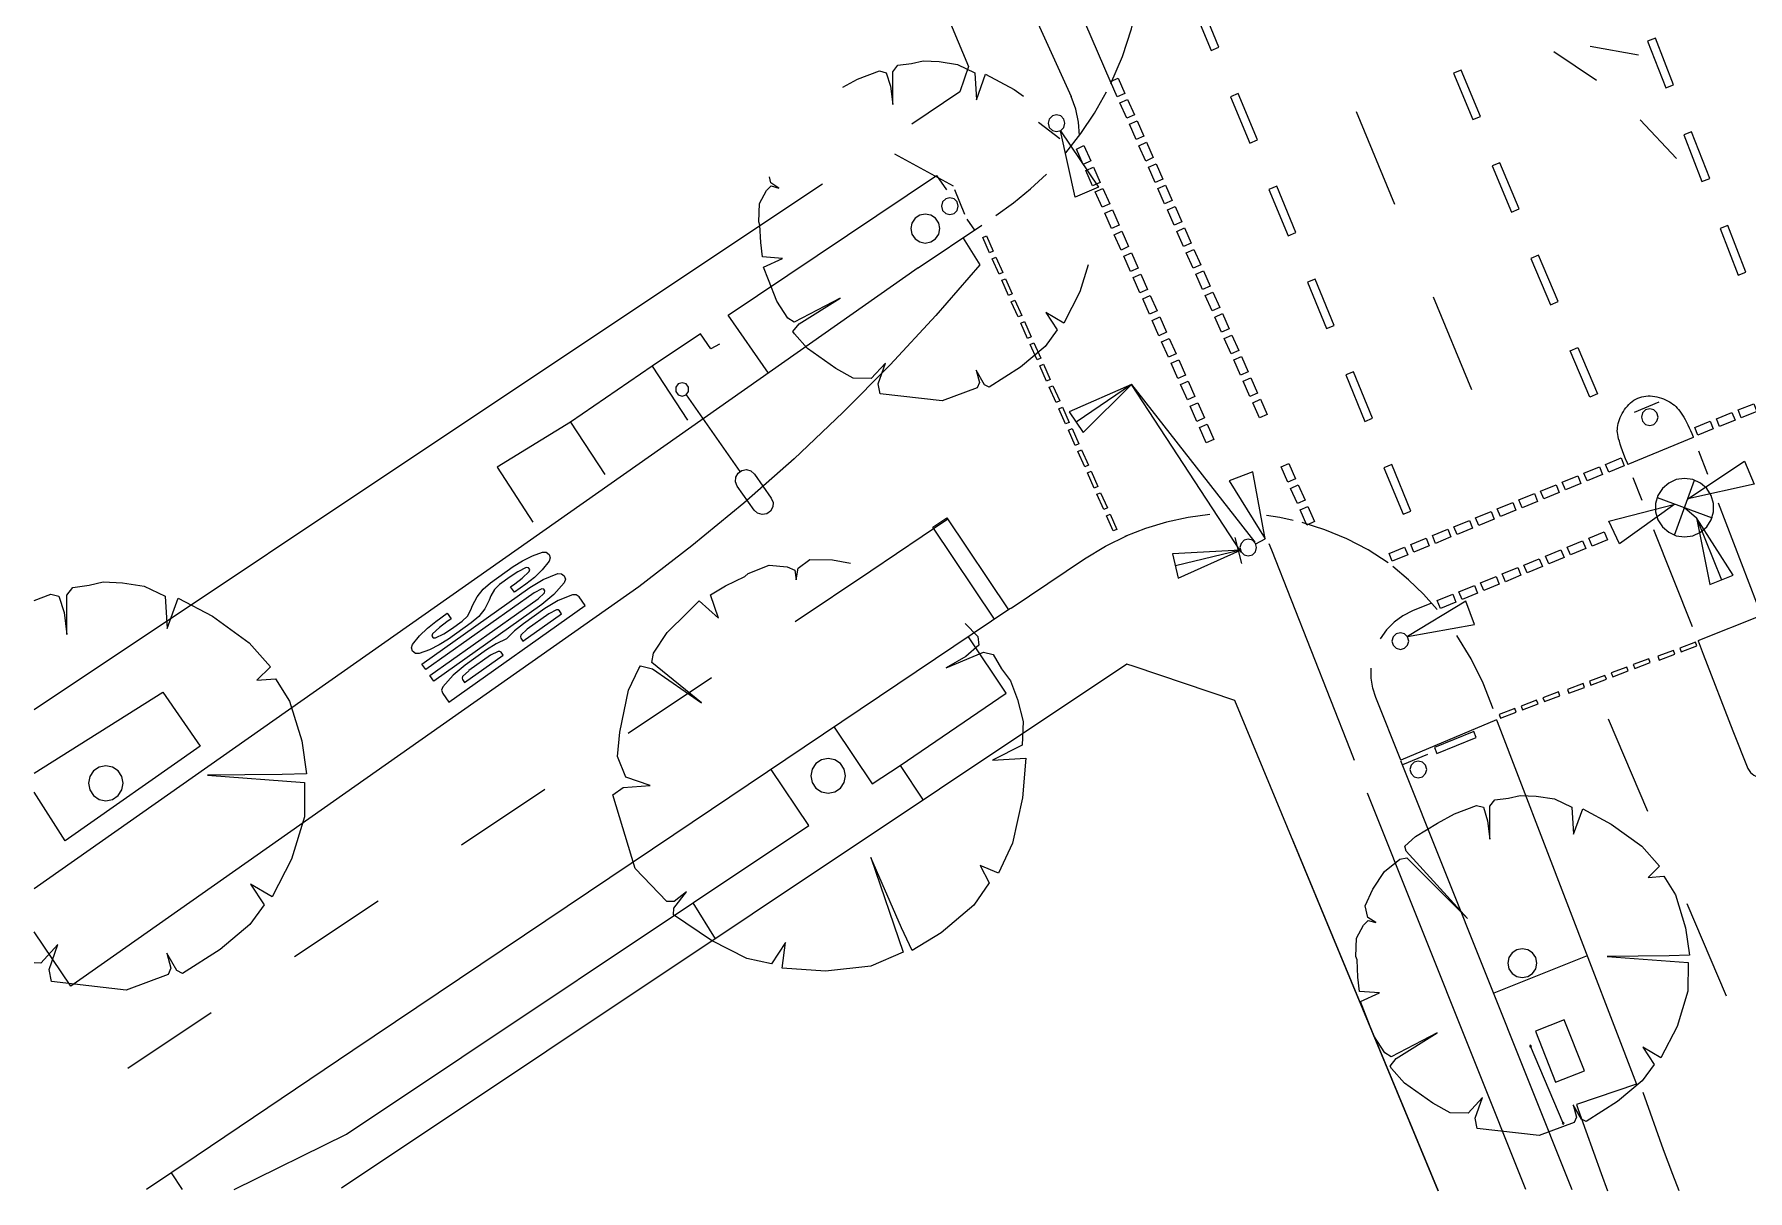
# Model space of a CAD drawing. Header units: inches. Extents: x 567313.8 to 567405.4, y 5937968.2 to 5938040.
# Drawn here: x 567313.8 to 567365, y 5937968.2 to 5938002.8 of the extents above; entities that cross this region are included whole.
import ezdxf

# ---------------------------------------------------------------- set-up
doc = ezdxf.new("R2010")
doc.units = ezdxf.units.IN
doc.header["$MEASUREMENT"] = 0

msp = doc.modelspace()

# ---------------------------------------------------------------- linework, layer by layer
for points in [[(567346.7031, 5938008.0884), (567345.1703, 5938006.7351), (567344.9244, 5938006.4754), (567344.7288, 5938006.176), (567344.5896, 5938005.8466), (567344.5114, 5938005.4976), (567344.4965, 5938005.1404), (567344.5455, 5938004.7861), (567344.6569, 5938004.4463), (567346.0076, 5938001.3066)], [(567346.0075, 5938001.2856), (567346.353, 5938002.0863), (567346.6274, 5938002.9142), (567346.8286, 5938003.7628), (567346.9551, 5938004.6257), (567347.0059, 5938005.4963), (567346.9806, 5938006.3681), (567346.8794, 5938007.2343), (567346.7031, 5938008.0884)], [(567339.9872, 5938006.0289), (567341.7553, 5938001.7915), (567341.4993, 5938001.0308), (567340.0608, 5938000.0711)], [(567342.6281, 5938005.7227), (567344.8246, 5938000.8944)], [(567348.6618, 5938003.75), (567348.4311, 5938003.6541), (567349.0064, 5938002.2695), (567349.2372, 5938002.3653), (567348.6618, 5938003.75)], [(567360.52, 5938001.3727), (567359.2401, 5938002.2293)], [(567360.3257, 5938002.3975), (567361.7769, 5938002.1384)], [(567362.2785, 5938002.6368), (567362.0455, 5938002.5466), (567362.5868, 5938001.1483), (567362.8198, 5938001.2385), (567362.2785, 5938002.6368)], [(567337.9988, 5938001.1706), (567338.4368, 5938001.4091), (567339.0986, 5938001.6596), (567339.2994, 5938001.6043), (567339.4255, 5938001.2013), (567339.4954, 5938000.6537), (567339.4963, 5938001.6346), (567339.6434, 5938001.8265), (567340.0474, 5938001.8784), (567340.3977, 5938001.9622), (567340.8777, 5938001.9384), (567341.4242, 5938001.8532), (567341.9399, 5938001.6042), (567341.9906, 5938000.7979), (567342.2675, 5938001.5605), (567343.1205, 5938001.1058), (567343.397, 5938000.907)], [(567356.4779, 5938001.6856), (567356.2471, 5938001.5896), (567356.8232, 5938000.2053), (567357.0539, 5938000.3013), (567356.4779, 5938001.6856)], [(567346.2246, 5938001.4442), (567346.4269, 5938000.9872), (567346.1985, 5938000.886), (567345.9961, 5938001.343), (567346.2246, 5938001.4442)], [(567344.6622, 5937999.2098), (567345.1119, 5937999.7863), (567345.5184, 5938000.3942), (567345.8792, 5938001.0301)], [(567345.0686, 5937999.7274), (567345.0396, 5938000.1262), (567344.9578, 5938000.5175), (567344.8246, 5938000.8945)], [(567346.5079, 5938000.8045), (567346.7103, 5938000.3475), (567346.4818, 5938000.2463), (567346.2794, 5938000.7032), (567346.5079, 5938000.8045)], [(567349.8125, 5938000.9807), (567349.5818, 5938000.8849), (567350.1569, 5937999.5002), (567350.3876, 5937999.596), (567349.8125, 5938000.9807)], [(567344.3847, 5938000.3465), (567344.2598, 5938000.313), (567344.1683, 5938000.2216), (567344.1348, 5938000.0966), (567344.1683, 5937999.9717), (567344.2597, 5937999.8802), (567344.3847, 5937999.8467), (567344.5096, 5937999.8802), (567344.6011, 5937999.9717), (567344.6346, 5938000.0966), (567344.6011, 5938000.2216), (567344.5097, 5938000.313), (567344.3847, 5938000.3465)], [(567346.7912, 5938000.1647), (567346.9936, 5937999.7077), (567346.7651, 5937999.6065), (567346.5627, 5938000.0635), (567346.7912, 5938000.1647)], [(567353.3331, 5938000.4507), (567354.4834, 5937997.6813)], [(567362.9042, 5937999.0416), (567361.8202, 5938000.1968)], [(567344.4826, 5937999.6249), (567343.8507, 5938000.115)], [(567344.5017, 5937999.8706), (567345.6346, 5937998.1813), (567344.9457, 5937997.8856), (567344.5017, 5937999.8706)], [(567363.3606, 5937999.84), (567363.1276, 5937999.7499), (567363.6684, 5937998.3514), (567363.9014, 5937998.4415), (567363.3606, 5937999.84)], [(567339.5438, 5937999.1796), (567341.3004, 5937998.2223)], [(567345.2056, 5937999.4255), (567345.4078, 5937998.9685), (567345.1793, 5937998.8674), (567344.9771, 5937999.3244), (567345.2056, 5937999.4255)], [(567347.0746, 5937999.5249), (567347.277, 5937999.0679), (567347.0485, 5937998.9667), (567346.8461, 5937999.4237), (567347.0746, 5937999.5249)], [(567345.4887, 5937998.7856), (567345.6909, 5937998.3286), (567345.4623, 5937998.2275), (567345.2601, 5937998.6845), (567345.4887, 5937998.7856)], [(567347.3579, 5937998.8851), (567347.5603, 5937998.4281), (567347.3318, 5937998.3269), (567347.1294, 5937998.7839), (567347.3579, 5937998.8851)], [(567357.6298, 5937998.917), (567357.3992, 5937998.8208), (567357.9762, 5937997.4369), (567358.2068, 5937997.5331), (567357.6298, 5937998.917)], [(567313.8434, 5937982.5831), (567327.8117, 5937991.8995), (567337.3886, 5937998.2885)], [(567335.7788, 5937992.6312), (567334.5773, 5937994.3622), (567340.8022, 5937998.5366), (567341.0991, 5937998.1073)], [(567345.3325, 5937995.8605), (567345.0858, 5937995.0592), (567344.6072, 5937994.121), (567344.0673, 5937994.4366), (567344.4048, 5937993.9257), (567344.0488, 5937993.4296), (567343.3117, 5937992.8117), (567342.372, 5937992.2138), (567342.2317, 5937992.2841), (567341.9825, 5937992.7199), (567342.0851, 5937992.3492), (567342.0141, 5937992.1893), (567340.9702, 5937991.8013), (567339.1156, 5937992.0128), (567339.0521, 5937992.3142), (567339.272, 5937992.9306), (567338.8507, 5937992.4715), (567338.3101, 5937992.4802), (567337.7926, 5937992.7699), (567336.9412, 5937993.3675), (567336.5565, 5937993.8036), (567336.511, 5937993.8717), (567336.6955, 5937994.1029), (567337.9183, 5937994.8694), (567336.5487, 5937994.1541), (567336.3564, 5937994.2735), (567336.0239, 5937994.7821), (567335.7804, 5937995.4148), (567335.6323, 5937995.7998), (567336.2015, 5937996.0575), (567335.6044, 5937996.1053), (567335.5483, 5937996.5311), (567335.5256, 5937997.0458), (567335.4898, 5937997.1495), (567335.5066, 5937997.6945), (567335.7189, 5937998.0828), (567335.8627, 5937998.2224), (567336.0876, 5937998.1584), (567335.851, 5937998.3173), (567335.8092, 5937998.4951)], [(567341.3373, 5937998.1199), (567341.6346, 5937997.3776)], [(567342.5726, 5937997.3364), (567343.1026, 5937997.7169), (567343.6066, 5937998.1312), (567344.0825, 5937998.5774)], [(567345.7717, 5937998.1458), (567345.9739, 5937997.6887), (567345.7454, 5937997.5876), (567345.5432, 5937998.0446), (567345.7717, 5937998.1458)], [(567347.6412, 5937998.2453), (567347.8436, 5937997.7883), (567347.6152, 5937997.6871), (567347.4128, 5937998.1441), (567347.6412, 5937998.2453)], [(567350.9625, 5937998.2111), (567350.7316, 5937998.1154), (567351.306, 5937996.7304), (567351.5369, 5937996.8261), (567350.9625, 5937998.2111)], [(567341.1988, 5937997.8673), (567341.0738, 5937997.8338), (567340.9824, 5937997.7423), (567340.9489, 5937997.6174), (567340.9824, 5937997.4924), (567341.0738, 5937997.401), (567341.1988, 5937997.3675), (567341.3237, 5937997.401), (567341.4152, 5937997.4924), (567341.4487, 5937997.6174), (567341.4152, 5937997.7423), (567341.3237, 5937997.8338), (567341.1988, 5937997.8673)], [(567347.9246, 5937997.6055), (567348.127, 5937997.1485), (567347.8985, 5937997.0474), (567347.6961, 5937997.5043), (567347.9246, 5937997.6055)], [(567340.4643, 5937997.3814), (567340.2986, 5937997.3484), (567340.1581, 5937997.2546), (567340.0643, 5937997.1141), (567340.0313, 5937996.9484), (567340.0643, 5937996.7827), (567340.1581, 5937996.6422), (567340.2986, 5937996.5484), (567340.4642, 5937996.5154), (567340.6299, 5937996.5484), (567340.7704, 5937996.6422), (567340.8643, 5937996.7827), (567340.8972, 5937996.9484), (567340.8643, 5937997.1141), (567340.7704, 5937997.2546), (567340.63, 5937997.3484), (567340.4643, 5937997.3814)], [(567341.7085, 5937997.2262), (567341.9304, 5937996.9054)], [(567346.0548, 5937997.5059), (567346.257, 5937997.0488), (567346.0285, 5937996.9477), (567345.8263, 5937997.4047), (567346.0548, 5937997.5059)], [(567341.5991, 5937996.6631), (567342.0965, 5937995.8661), (567340.7823, 5937994.3488), (567339.4181, 5937992.8764), (567338.0053, 5937991.4504), (567336.5457, 5937990.0725), (567335.0407, 5937988.7442), (567333.4922, 5937987.467), (567331.9018, 5937986.2424), (567314.931, 5937974.315), (567313.8431, 5937975.9398)], [(567340.2559, 5937995.7767), (567342.1506, 5937997.0538)], [(567342.2897, 5937996.7303), (567342.4928, 5937996.2736), (567342.3831, 5937996.2248), (567342.1801, 5937996.6815), (567342.2897, 5937996.7303)], [(567346.3379, 5937996.8659), (567346.5401, 5937996.4089), (567346.3115, 5937996.3078), (567346.1093, 5937996.7648), (567346.3379, 5937996.8659)], [(567348.2079, 5937996.9658), (567348.4103, 5937996.5088), (567348.1818, 5937996.4076), (567347.9794, 5937996.8646), (567348.2079, 5937996.9658)], [(567364.4424, 5937997.0432), (567364.2094, 5937996.953), (567364.7506, 5937995.5547), (567364.9837, 5937995.6449), (567364.4424, 5937997.0432)], [(567342.574, 5937996.0909), (567342.777, 5937995.6342), (567342.6674, 5937995.5855), (567342.4644, 5937996.0422), (567342.574, 5937996.0909)], [(567346.621, 5937996.226), (567346.8232, 5937995.769), (567346.5946, 5937995.6679), (567346.3924, 5937996.1249), (567346.621, 5937996.226)], [(567348.4913, 5937996.326), (567348.6936, 5937995.869), (567348.4652, 5937995.7678), (567348.2628, 5937996.2248), (567348.4913, 5937996.326)], [(567358.7859, 5937996.1506), (567358.5556, 5937996.0535), (567359.1383, 5937994.6719), (567359.3686, 5937994.769), (567358.7859, 5937996.1506)], [(567340.2559, 5937995.7767), (567313.8432, 5937977.2196)], [(567346.904, 5937995.5861), (567347.1062, 5937995.1291), (567346.8777, 5937995.028), (567346.6755, 5937995.485), (567346.904, 5937995.5861)], [(567348.7746, 5937995.6862), (567348.977, 5937995.2292), (567348.7485, 5937995.128), (567348.5461, 5937995.585), (567348.7746, 5937995.6862)], [(567342.8582, 5937995.4515), (567343.0613, 5937994.9948), (567342.9517, 5937994.9461), (567342.7486, 5937995.4028), (567342.8582, 5937995.4515)], [(567349.0579, 5937995.0464), (567349.2603, 5937994.5894), (567349.0318, 5937994.4882), (567348.8294, 5937994.9452), (567349.0579, 5937995.0464)], [(567352.1106, 5937995.4407), (567351.8797, 5937995.3452), (567352.4531, 5937993.9598), (567352.684, 5937994.0553), (567352.1106, 5937995.4407)], [(567343.1425, 5937994.8122), (567343.3455, 5937994.3555), (567343.2359, 5937994.3067), (567343.0329, 5937994.7634), (567343.1425, 5937994.8122)], [(567347.1871, 5937994.9463), (567347.3893, 5937994.4892), (567347.1608, 5937994.3881), (567346.9586, 5937994.8451), (567347.1871, 5937994.9463)], [(567355.6338, 5937994.9119), (567356.7841, 5937992.1426)], [(567343.4267, 5937994.1728), (567343.6298, 5937993.7161), (567343.5202, 5937993.6674), (567343.3171, 5937994.124), (567343.4267, 5937994.1728)], [(567347.4702, 5937994.3064), (567347.6724, 5937993.8493), (567347.4439, 5937993.7482), (567347.2417, 5937994.2053), (567347.4702, 5937994.3064)], [(567349.3413, 5937994.4066), (567349.5436, 5937993.9497), (567349.3152, 5937993.8484), (567349.1128, 5937994.3054), (567349.3413, 5937994.4066)], [(567334.3148, 5937993.4981), (567334.0524, 5937993.3503), (567333.7471, 5937993.8055), (567332.3007, 5937992.8356)], [(567343.711, 5937993.5334), (567343.914, 5937993.0767), (567343.8044, 5937993.028), (567343.6014, 5937993.4847), (567343.711, 5937993.5334)], [(567347.7532, 5937993.6665), (567347.9554, 5937993.2094), (567347.7269, 5937993.1083), (567347.5247, 5937993.5653), (567347.7532, 5937993.6665)], [(567349.6246, 5937993.7668), (567349.827, 5937993.3099), (567349.5985, 5937993.2087), (567349.3961, 5937993.6656), (567349.6246, 5937993.7668)], [(567348.0363, 5937993.0266), (567348.2385, 5937992.5695), (567348.01, 5937992.4684), (567347.8078, 5937992.9254), (567348.0363, 5937993.0266)], [(567349.9079, 5937993.1271), (567350.1103, 5937992.6701), (567349.8818, 5937992.5689), (567349.6795, 5937993.0259), (567349.9079, 5937993.1271)], [(567359.7262, 5937993.2914), (567359.9556, 5937993.3905), (567360.5502, 5937992.0141), (567360.3208, 5937991.915), (567359.7262, 5937993.2914)], [(567332.3007, 5937992.8356), (567329.8596, 5937991.1623)], [(567332.3007, 5937992.8356), (567333.3632, 5937991.2285)], [(567343.9953, 5937992.894), (567344.1983, 5937992.4373), (567344.0887, 5937992.3886), (567343.8857, 5937992.8453), (567343.9953, 5937992.894)], [(567350.1913, 5937992.4873), (567350.3937, 5937992.0303), (567350.1652, 5937991.9291), (567349.9628, 5937992.3861), (567350.1913, 5937992.4873)], [(567353.2564, 5937992.6694), (567353.0254, 5937992.574), (567353.5975, 5937991.188), (567353.8285, 5937991.2834), (567353.2564, 5937992.6694)], [(567333.2007, 5937992.3431), (567333.0832, 5937992.3049), (567333.0105, 5937992.205), (567333.0105, 5937992.0814), (567333.0831, 5937991.9815), (567333.2006, 5937991.9433), (567333.3181, 5937991.9815), (567333.3908, 5937992.0814), (567333.3908, 5937992.205), (567333.3182, 5937992.3049), (567333.2007, 5937992.3431)], [(567333.3156, 5937991.9796), (567334.9244, 5937989.6894)], [(567344.2795, 5937992.2547), (567344.4826, 5937991.798), (567344.373, 5937991.7492), (567344.1699, 5937992.2059), (567344.2795, 5937992.2547)], [(567346.6222, 5937992.2935), (567344.7612, 5937991.4725), (567345.185, 5937990.8541), (567346.6222, 5937992.2935)], [(567346.6222, 5937992.2935), (567344.9731, 5937991.1633)], [(567349.904, 5937987.2842), (567346.6208, 5937992.2937), (567350.3096, 5937987.5749)], [(567348.3194, 5937992.3867), (567348.5216, 5937991.9296), (567348.2931, 5937991.8285), (567348.0909, 5937992.2855), (567348.3194, 5937992.3867)], [(567363.4021, 5937990.7279), (567363.4102, 5937990.7059), (567361.456, 5937989.8966), (567361.4409, 5937989.9349), (567361.3873, 5937990.0729), (567361.3391, 5937990.1986), (567361.2965, 5937990.3126), (567361.2592, 5937990.4156), (567361.2273, 5937990.5084), (567361.2005, 5937990.5916), (567361.1789, 5937990.666), (567361.1621, 5937990.733), (567361.1502, 5937990.7942), (567361.1428, 5937990.8509), (567361.1399, 5937990.9047), (567361.1412, 5937990.957), (567361.1466, 5937991.0095), (567361.1559, 5937991.0635), (567361.1688, 5937991.1202), (567361.1855, 5937991.1792), (567361.2056, 5937991.2397), (567361.2293, 5937991.3011), (567361.2563, 5937991.3627), (567361.2866, 5937991.4235), (567361.3201, 5937991.483), (567361.3568, 5937991.5404), (567361.3965, 5937991.595), (567361.4391, 5937991.6466), (567361.4845, 5937991.6947), (567361.5325, 5937991.7393), (567361.5831, 5937991.7802), (567361.6359, 5937991.817), (567361.6911, 5937991.8495), (567361.7483, 5937991.8775), (567361.8075, 5937991.9009), (567361.8684, 5937991.9195), (567361.9308, 5937991.9335), (567361.9944, 5937991.9429), (567362.0591, 5937991.9477), (567362.1246, 5937991.9481), (567362.1907, 5937991.9439), (567362.2572, 5937991.9353), (567362.3237, 5937991.9224), (567362.3898, 5937991.9055), (567362.455, 5937991.885), (567362.5188, 5937991.8611), (567362.5807, 5937991.8344), (567362.6403, 5937991.805), (567362.6969, 5937991.7735), (567362.7501, 5937991.7402), (567362.7996, 5937991.7052), (567362.8457, 5937991.6682), (567362.8892, 5937991.6287), (567362.9304, 5937991.5862), (567362.97, 5937991.5402), (567363.0086, 5937991.49), (567363.0467, 5937991.4352), (567363.085, 5937991.3753), (567363.1239, 5937991.3098), (567363.1633, 5937991.2392), (567363.2031, 5937991.1637), (567363.2431, 5937991.0837), (567363.2832, 5937990.9998), (567363.3231, 5937990.9122), (567363.3629, 5937990.8214), (567363.4021, 5937990.7279)], [(567344.5638, 5937991.6153), (567344.7668, 5937991.1586), (567344.6572, 5937991.1099), (567344.4542, 5937991.5666), (567344.5638, 5937991.6153)], [(567348.6025, 5937991.7467), (567348.8047, 5937991.2897), (567348.5761, 5937991.1886), (567348.3739, 5937991.6456), (567348.6025, 5937991.7467)], [(567350.4746, 5937991.8475), (567350.677, 5937991.3905), (567350.4485, 5937991.2893), (567350.2461, 5937991.7463), (567350.4746, 5937991.8475)], [(567361.6498, 5937991.4645), (567362.3886, 5937991.7706)], [(567362.1082, 5937991.5657), (567361.9832, 5937991.5323), (567361.8917, 5937991.4408), (567361.8583, 5937991.3158), (567361.8917, 5937991.1909), (567361.9832, 5937991.0994), (567362.1081, 5937991.0659), (567362.2331, 5937991.0994), (567362.3245, 5937991.1909), (567362.358, 5937991.3158), (567362.3246, 5937991.4408), (567362.2331, 5937991.5323), (567362.1082, 5937991.5657)], [(567364.1004, 5937991.2681), (567364.5642, 5937991.4544), (567364.6573, 5937991.2225), (567364.1936, 5937991.0362), (567364.1004, 5937991.2681)], [(567364.7497, 5937991.5289), (567365.2135, 5937991.7152), (567365.3066, 5937991.4833), (567364.8428, 5937991.297), (567364.7497, 5937991.5289)], [(567329.8596, 5937991.1623), (567327.6709, 5937989.8174), (567328.7367, 5937988.1757)], [(567329.8596, 5937991.1623), (567330.8934, 5937989.5988)], [(567344.848, 5937990.9759), (567345.0511, 5937990.5192), (567344.9415, 5937990.4705), (567344.7384, 5937990.9272), (567344.848, 5937990.9759)], [(567348.8856, 5937991.1069), (567349.0877, 5937990.6498), (567348.8592, 5937990.5487), (567348.657, 5937991.0058), (567348.8856, 5937991.1069)], [(567363.4511, 5937991.0072), (567363.9149, 5937991.1935), (567364.0081, 5937990.9616), (567363.5443, 5937990.7754), (567363.4511, 5937991.0072)], [(567345.1323, 5937990.3366), (567345.3354, 5937989.8799), (567345.2257, 5937989.8311), (567345.0227, 5937990.2878), (567345.1323, 5937990.3366)], [(567351.3246, 5937989.9282), (567351.527, 5937989.4712), (567351.2985, 5937989.37), (567351.0961, 5937989.8269), (567351.3246, 5937989.9282)], [(567360.79, 5937989.9038), (567361.2523, 5937990.0939), (567361.3473, 5937989.8628), (567360.8851, 5937989.6727), (567360.79, 5937989.9038)], [(567364.9385, 5937990.0028), (567365.2322, 5937989.3131), (567363.2459, 5937988.8748), (567364.9385, 5937990.0028)], [(567363.5617, 5937990.31), (567363.8299, 5937989.609)], [(567335.3596, 5937989.6134), (567335.8623, 5937988.8977), (567335.9149, 5937988.769), (567335.9065, 5937988.6302), (567335.8387, 5937988.5089), (567335.7249, 5937988.4289), (567335.5878, 5937988.4063), (567335.4543, 5937988.4454), (567335.3511, 5937988.5385), (567334.8484, 5937989.2542), (567334.7958, 5937989.3829), (567334.8042, 5937989.5217), (567334.872, 5937989.643), (567334.9858, 5937989.723), (567335.1229, 5937989.7456), (567335.2564, 5937989.7065), (567335.3596, 5937989.6134)], [(567345.4166, 5937989.6972), (567345.6196, 5937989.2405), (567345.51, 5937989.1918), (567345.307, 5937989.6485), (567345.4166, 5937989.6972)], [(567350.6153, 5937987.6795), (567350.2455, 5937989.6797), (567349.5461, 5937989.4098), (567350.6153, 5937987.6795)], [(567354.3992, 5937989.8967), (567354.1681, 5937989.8016), (567354.7386, 5937988.415), (567354.9697, 5937988.5101), (567354.3992, 5937989.8967)], [(567359.4958, 5937989.3716), (567359.958, 5937989.5617), (567360.053, 5937989.3306), (567359.5908, 5937989.1405), (567359.4958, 5937989.3716)], [(567360.1429, 5937989.6377), (567360.6051, 5937989.8278), (567360.7002, 5937989.5967), (567360.2379, 5937989.4066), (567360.1429, 5937989.6377)], [(567361.882, 5937988.8262), (567361.6129, 5937989.5024)], [(567363.149, 5937989.4846), (567362.9026, 5937989.4492), (567362.6762, 5937989.3457), (567362.488, 5937989.1827), (567362.3534, 5937988.9733), (567362.2833, 5937988.7344), (567362.2833, 5937988.4855), (567362.3534, 5937988.2466), (567362.488, 5937988.0372), (567362.6761, 5937987.8741), (567362.9026, 5937987.7707), (567363.149, 5937987.7353), (567363.3954, 5937987.7707), (567363.6218, 5937987.8741), (567363.81, 5937988.0371), (567363.9446, 5937988.2466), (567364.0147, 5937988.4854), (567364.0148, 5937988.7344), (567363.9446, 5937988.9733), (567363.81, 5937989.1827), (567363.6219, 5937989.3457), (567363.3955, 5937989.4492), (567363.149, 5937989.4846)], [(567362.8484, 5937987.7886), (567363.4496, 5937989.4313)], [(567345.7008, 5937989.0578), (567345.9039, 5937988.6011), (567345.7942, 5937988.5524), (567345.5912, 5937989.0091), (567345.7008, 5937989.0578)], [(567351.608, 5937989.2884), (567351.8103, 5937988.8314), (567351.5819, 5937988.7302), (567351.3795, 5937989.1872), (567351.608, 5937989.2884)], [(567358.2015, 5937988.8394), (567358.6637, 5937989.0295), (567358.7587, 5937988.7984), (567358.2965, 5937988.6083), (567358.2015, 5937988.8394)], [(567358.8486, 5937989.1055), (567359.3109, 5937989.2956), (567359.4059, 5937989.0645), (567358.9436, 5937988.8744), (567358.8486, 5937989.1055)], [(567362.3277, 5937988.9105), (567363.9704, 5937988.3093)], [(567345.9851, 5937988.4184), (567346.1881, 5937987.9618), (567346.0785, 5937987.913), (567345.8755, 5937988.3697), (567345.9851, 5937988.4184)], [(567348.9671, 5937988.4015), (567348.3135, 5937988.3164), (567347.6691, 5937988.1779), (567347.0383, 5937987.9867), (567346.4255, 5937987.7442)], [(567351.4547, 5937988.2311), (567351.0559, 5937988.3117), (567350.6534, 5937988.372)], [(567351.8913, 5937988.6486), (567352.0937, 5937988.1916), (567351.8652, 5937988.0904), (567351.6628, 5937988.5474), (567351.8913, 5937988.6486)], [(567356.9072, 5937988.3072), (567357.3694, 5937988.4973), (567357.4645, 5937988.2662), (567357.0022, 5937988.0761), (567356.9072, 5937988.3072)], [(567357.5543, 5937988.5733), (567358.0166, 5937988.7634), (567358.1116, 5937988.5323), (567357.6494, 5937988.3422), (567357.5543, 5937988.5733)], [(567362.8545, 5937988.7177), (567361.2059, 5937987.5263), (567360.8863, 5937988.2045), (567362.8545, 5937988.7177)], [(567363.149, 5937988.6099), (567363.5071, 5937988.3099), (567364.2509, 5937986.4542)], [(567364.1559, 5937988.757), (567365.3005, 5937985.7654)], [(567341.1367, 5937988.2638), (567338.8409, 5937986.7171), (567336.5727, 5937985.1983)], [(567341.1074, 5937988.3074), (567342.9506, 5937985.5597), (567342.5356, 5937985.2812), (567340.6924, 5937988.0289), (567341.1074, 5937988.3074)], [(567354.2925, 5937986.9619), (567353.693, 5937987.3475), (567353.0616, 5937987.6782), (567352.4032, 5937987.9513), (567351.7231, 5937988.1648)], [(567355.6129, 5937987.775), (567356.0751, 5937987.9651), (567356.1702, 5937987.734), (567355.7079, 5937987.5439), (567355.6129, 5937987.775)], [(567356.26, 5937988.0411), (567356.7223, 5937988.2312), (567356.8173, 5937988.0001), (567356.3551, 5937987.81), (567356.26, 5937988.0411)], [(567360.8459, 5937987.6529), (567360.3836, 5937987.4629), (567360.2886, 5937987.694), (567360.7508, 5937987.884), (567360.8459, 5937987.6529)], [(567363.3837, 5937985.0535), (567362.2319, 5937987.9471)], [(567363.5071, 5937988.3099), (567363.903, 5937986.3147), (567364.5989, 5937986.5937), (567363.5071, 5937988.3099)], [(567343.0313, 5937985.6102), (567345.2218, 5937987.0803), (567345.8435, 5937987.4569), (567346.4968, 5937987.7755)], [(567349.8767, 5937987.3419), (567347.8457, 5937987.2321), (567348.0234, 5937986.5038), (567349.8767, 5937987.3419)], [(567349.8767, 5937987.3419), (567347.9345, 5937986.8679)], [(567349.7126, 5937987.718), (567349.9095, 5937986.943)], [(567350.1145, 5937987.6688), (567349.9895, 5937987.6353), (567349.898, 5937987.5438), (567349.8646, 5937987.4189), (567349.898, 5937987.2939), (567349.9895, 5937987.2024), (567350.1144, 5937987.169), (567350.2394, 5937987.2024), (567350.3309, 5937987.2939), (567350.3643, 5937987.4189), (567350.3309, 5937987.5438), (567350.2394, 5937987.6353), (567350.1145, 5937987.6688)], [(567350.3369, 5937987.5327), (567350.6153, 5937987.6795)], [(567350.7251, 5937987.5398), (567350.8112, 5937987.3453), (567353.1582, 5937981.3768), (567353.2811, 5937981.0692)], [(567354.3186, 5937987.2429), (567354.7808, 5937987.4329), (567354.8759, 5937987.2018), (567354.4136, 5937987.0117), (567354.3186, 5937987.2429)], [(567354.9657, 5937987.5089), (567355.428, 5937987.699), (567355.523, 5937987.4679), (567355.0608, 5937987.2778), (567354.9657, 5937987.5089)], [(567359.5516, 5937987.1207), (567359.0894, 5937986.9307), (567358.9943, 5937987.1618), (567359.4566, 5937987.3519), (567359.5516, 5937987.1207)], [(567360.1987, 5937987.3868), (567359.7365, 5937987.1967), (567359.6415, 5937987.4279), (567360.1037, 5937987.6179), (567360.1987, 5937987.3868)], [(567328.0736, 5937986.2433), (567328.2053, 5937986.3367), (567328.424, 5937986.5075), (567328.626, 5937986.6978), (567328.6462, 5937986.7615), (567328.6076, 5937986.816), (567328.5408, 5937986.818), (567328.2944, 5937986.6904), (567328.0608, 5937986.5406), (567327.7473, 5937986.3183), (567327.5895, 5937986.1675), (567327.4818, 5937985.9776), (567327.4317, 5937985.8483), (567327.3004, 5937985.5879), (567327.1211, 5937985.3578), (567326.9007, 5937985.1668), (567326.2184, 5937984.6831), (567325.9417, 5937984.5088), (567325.6477, 5937984.3657), (567325.3398, 5937984.2554), (567325.2328, 5937984.2577), (567325.1472, 5937984.3219), (567325.1149, 5937984.4239), (567325.1482, 5937984.5257), (567325.3542, 5937984.7797), (567325.5866, 5937985.0098), (567325.8427, 5937985.2132), (567326.1825, 5937985.4541), (567326.2981, 5937985.291), (567326.1664, 5937985.1976), (567325.9477, 5937985.0268), (567325.7457, 5937984.8365), (567325.7255, 5937984.7728), (567325.7641, 5937984.7183), (567325.8309, 5937984.7163), (567326.0774, 5937984.8439), (567326.3109, 5937984.9938), (567326.6244, 5937985.216), (567326.7822, 5937985.3668), (567326.8899, 5937985.5567), (567326.94, 5937985.6861), (567327.0714, 5937985.9465), (567327.2506, 5937986.1765), (567327.471, 5937986.3675), (567328.1533, 5937986.8512), (567328.43, 5937987.0255), (567328.724, 5937987.1686), (567329.0319, 5937987.2789), (567329.1389, 5937987.2766), (567329.2245, 5937987.2124), (567329.2568, 5937987.1104), (567329.2235, 5937987.0086), (567329.0175, 5937986.7546), (567328.7851, 5937986.5245), (567328.529, 5937986.3211), (567328.1892, 5937986.0802), (567328.0736, 5937986.2433)], [(567341.658, 5937985.1466), (567342.0325, 5937984.7595), (567342.0679, 5937984.5054), (567341.6734, 5937984.1661), (567341.088, 5937983.8199), (567342.1981, 5937984.2973), (567342.487, 5937984.2246), (567342.7427, 5937983.7929), (567343.0083, 5937983.4374), (567343.2155, 5937982.8827), (567343.3857, 5937982.2228), (567343.3555, 5937981.518), (567342.468, 5937981.0674), (567343.4657, 5937981.126), (567343.3674, 5937979.9392), (567343.0695, 5937978.5838), (567342.6466, 5937977.6924), (567342.1033, 5937977.9139), (567342.3739, 5937977.4034), (567341.9152, 5937976.7347), (567340.9405, 5937975.91), (567340.0747, 5937975.3828), (567339.7542, 5937976.0532), (567338.8328, 5937978.1529), (567339.8068, 5937975.3251), (567338.8367, 5937974.9135), (567337.4855, 5937974.7666), (567336.1907, 5937974.8504), (567336.2844, 5937975.6151), (567335.871, 5937974.9841), (567335.1362, 5937975.1449), (567334.0777, 5937975.6775), (567332.9431, 5937976.4489), (567332.9542, 5937976.6419), (567333.3257, 5937977.1364), (567332.9564, 5937976.8395), (567332.7408, 5937976.8419), (567331.7928, 5937977.8336), (567331.1276, 5937980.0349), (567331.4376, 5937980.2539), (567332.2422, 5937980.3057), (567331.5173, 5937980.5584), (567331.2636, 5937981.1743), (567331.339, 5937981.901), (567331.5997, 5937983.1558), (567331.9055, 5937983.8037), (567331.9603, 5937983.8884), (567332.3118, 5937983.7925), (567333.7753, 5937982.7829), (567332.2982, 5937983.9835), (567332.3394, 5937984.2593), (567332.7527, 5937984.8836), (567333.3498, 5937985.4677), (567333.7129, 5937985.823), (567334.2821, 5937985.3047), (567334.045, 5937986.0035), (567334.4994, 5937986.2747), (567335.0705, 5937986.5514), (567335.1704, 5937986.6424), (567335.7951, 5937986.8893), (567336.338, 5937986.8385), (567336.566, 5937986.7439), (567336.6033, 5937986.4583), (567336.6677, 5937986.8034), (567337.0141, 5937987.0601), (567337.69, 5937987.0527), (567338.2336, 5937986.9552)], [(567355.7573, 5937985.5672), (567355.3461, 5937986.0239), (567354.9053, 5937986.452), (567354.4368, 5937986.8498)], [(567358.9045, 5937986.8546), (567358.4422, 5937986.6646), (567358.3472, 5937986.8957), (567358.8094, 5937987.0857), (567358.9045, 5937986.8546)], [(567313.8435, 5937985.8406), (567314.3403, 5937986.0287), (567314.5813, 5937985.9624), (567314.7327, 5937985.4787), (567314.8165, 5937984.8216), (567314.8176, 5937985.9987), (567314.9941, 5937986.229), (567315.4789, 5937986.2913), (567315.8992, 5937986.3918), (567316.4753, 5937986.3633), (567317.1311, 5937986.2611), (567317.7499, 5937985.9623), (567317.8108, 5937984.9947), (567318.143, 5937985.9098), (567319.1667, 5937985.3641), (567320.2642, 5937984.5751), (567320.8984, 5937983.8531), (567320.4907, 5937983.4525), (567321.0517, 5937983.4978), (567321.4729, 5937982.8296), (567321.8347, 5937981.6398), (567321.9724, 5937980.6619), (567321.2491, 5937980.6338), (567319.0157, 5937980.6192), (567321.9207, 5937980.4001), (567321.9147, 5937979.3736), (567321.525, 5937978.1083), (567320.9507, 5937976.9824), (567320.3028, 5937977.3611), (567320.7078, 5937976.748), (567320.2807, 5937976.1527), (567319.3961, 5937975.4112), (567318.2685, 5937974.6938), (567318.1001, 5937974.7781), (567317.8011, 5937975.3011), (567317.9242, 5937974.8563), (567317.839, 5937974.6644), (567316.5863, 5937974.1988), (567314.3608, 5937974.4525), (567314.2846, 5937974.8143), (567314.5485, 5937975.5539), (567314.0429, 5937975.003), (567313.8431, 5937975.0062)], [(567325.4217, 5937983.9346), (567328.6528, 5937986.2251), (567329.0518, 5937986.4638), (567329.4829, 5937986.6379), (567329.5913, 5937986.6369), (567329.6783, 5937986.5723), (567329.7105, 5937986.4687), (567329.6755, 5937986.3661), (567329.3685, 5937986.017), (567329.0112, 5937985.7195), (567325.7801, 5937983.4289), (567325.6645, 5937983.592), (567328.9018, 5937985.887), (567329.0855, 5937986.0643), (567329.0995, 5937986.1242), (567329.0639, 5937986.1744), (567329.0027, 5937986.1811), (567328.7746, 5937986.0664), (567325.5374, 5937983.7714), (567325.4217, 5937983.9346)], [(567357.6102, 5937986.3224), (567357.1479, 5937986.1324), (567357.0529, 5937986.3635), (567357.5151, 5937986.5536), (567357.6102, 5937986.3224)], [(567358.2573, 5937986.5885), (567357.7951, 5937986.3984), (567357.7, 5937986.6296), (567358.1623, 5937986.8197), (567358.2573, 5937986.5885)], [(567326.046, 5937983.0538), (567326.2252, 5937982.801), (567330.3026, 5937985.6915), (567330.1234, 5937985.9443), (567330.0364, 5937986.009), (567329.928, 5937986.01), (567329.4969, 5937985.8358), (567329.0979, 5937985.5971), (567328.4563, 5937985.1423), (567328.1903, 5937984.9301), (567327.9501, 5937984.6891), (567327.6431, 5937984.5422), (567327.3548, 5937984.3614), (567326.7132, 5937983.9066), (567326.3559, 5937983.6091), (567326.0488, 5937983.26), (567326.0138, 5937983.1573), (567326.046, 5937983.0538)], [(567356.6106, 5937985.8193), (567354.872, 5937984.7636), (567356.8749, 5937985.1178), (567356.6106, 5937985.8193)], [(567356.3159, 5937985.7902), (567355.8536, 5937985.6002), (567355.7586, 5937985.8313), (567356.2209, 5937986.0214), (567356.3159, 5937985.7902)], [(567356.963, 5937986.0563), (567356.5008, 5937985.8663), (567356.4058, 5937986.0974), (567356.868, 5937986.2875), (567356.963, 5937986.0563)], [(567343.0313, 5937985.6102), (567342.9914, 5937985.5867), (567332.9518, 5937978.8387), (567323.356, 5937972.3948), (567318.6812, 5937969.235), (567317.1922, 5937968.2361)], [(567329.2135, 5937985.4341), (567328.5657, 5937984.9748), (567328.3819, 5937984.7975), (567328.3666, 5937984.7533), (567328.3803, 5937984.7086), (567328.4439, 5937984.6189), (567329.5958, 5937985.4355), (567329.5322, 5937985.5252), (567329.4946, 5937985.553), (567329.4478, 5937985.5531), (567329.2197, 5937985.4384)], [(567355.589, 5937985.7615), (567355.0197, 5937985.5274), (567354.7314, 5937985.3806), (567354.4706, 5937985.1892), (567354.244, 5937984.9582), (567354.0577, 5937984.6937)], [(567363.5528, 5937984.6285), (567363.7087, 5937984.2371), (567364.5955, 5937981.9381), (567365.0419, 5937980.8186), (567365.1147, 5937980.7019), (567365.22, 5937980.6133), (567365.4315, 5937980.5104), (567365.6581, 5937980.4468), (567365.8601, 5937980.4323), (567366.0604, 5937980.4631), (567366.2457, 5937980.5368), (567366.4097, 5937980.6504), (567366.5572, 5937980.8018), (567366.6794, 5937980.9742), (567366.7435, 5937981.1141), (567366.7761, 5937981.2644), (567366.7868, 5937981.624), (567366.7494, 5937981.8487), (567366.459, 5937982.7282), (567365.4455, 5937985.3863), (567363.5475, 5937984.6263)], [(567354.6574, 5937984.874), (567354.5325, 5937984.8405), (567354.441, 5937984.749), (567354.4075, 5937984.6241), (567354.441, 5937984.4991), (567354.5325, 5937984.4077), (567354.6574, 5937984.3742), (567354.7824, 5937984.4077), (567354.8739, 5937984.4991), (567354.9073, 5937984.6241), (567354.8739, 5937984.749), (567354.7824, 5937984.8405), (567354.6574, 5937984.874)], [(567357.4292, 5937982.6002), (567357.1321, 5937983.3634), (567356.7681, 5937984.0971), (567356.3402, 5937984.7954)], [(567326.8226, 5937983.7391), (567326.6389, 5937983.5618), (567326.6235, 5937983.5177), (567326.6373, 5937983.4729), (567326.7009, 5937983.3832), (567327.8527, 5937984.1998), (567327.7891, 5937984.2895), (567327.7515, 5937984.3173), (567327.7047, 5937984.3174), (567327.4766, 5937984.2028), (567326.8288, 5937983.7435)], [(567339.7161, 5937980.9078), (567342.8852, 5937983.068), (567341.7518, 5937984.7536)], [(567362.8587, 5937984.2336), (567362.8162, 5937984.3458), (567362.3488, 5937984.1686), (567362.3913, 5937984.0564), (567362.8587, 5937984.2336)], [(567363.513, 5937984.4816), (567363.4704, 5937984.5938), (567363.0031, 5937984.4166), (567363.0456, 5937984.3045), (567363.513, 5937984.4816)], [(567355.791, 5937968.2021), (567349.7121, 5937982.8498), (567346.703, 5937983.8607), (567346.4895, 5937983.9324), (567335.2919, 5937976.4635), (567323.0257, 5937968.2808)], [(567357.5325, 5937982.2709), (567354.6743, 5937981.0622), (567353.9241, 5937982.9349), (567353.8336, 5937983.2216), (567353.7871, 5937983.5186), (567353.7857, 5937983.8193)], [(567361.4681, 5937983.736), (567361.4256, 5937983.8482), (567360.9582, 5937983.671), (567361.0007, 5937983.5589), (567361.4681, 5937983.736)], [(567362.1259, 5937983.9858), (567362.0834, 5937984.098), (567361.616, 5937983.9208), (567361.6586, 5937983.8086), (567362.1259, 5937983.9858)], [(567334.081, 5937983.5297), (567331.5893, 5937981.8611)], [(567360.1595, 5937983.24), (567360.117, 5937983.3522), (567359.6496, 5937983.175), (567359.6921, 5937983.0628), (567360.1595, 5937983.24)], [(567360.8138, 5937983.488), (567360.7713, 5937983.6002), (567360.3039, 5937983.423), (567360.3464, 5937983.3109), (567360.8138, 5937983.488)], [(567313.8433, 5937980.673), (567317.683, 5937983.1021), (567318.7956, 5937981.4868), (567314.7646, 5937978.6572), (567313.8433, 5937980.1136)], [(567358.7724, 5937982.7442), (567358.7299, 5937982.8563), (567358.2626, 5937982.6792), (567358.3051, 5937982.567), (567358.7724, 5937982.7442)], [(567359.4267, 5937982.9922), (567359.3842, 5937983.1044), (567358.9169, 5937982.9272), (567358.9594, 5937982.815), (567359.4267, 5937982.9922)], [(567357.5319, 5937982.2707), (567357.5531, 5937982.2174), (567361.7144, 5937971.3889)], [(567358.1181, 5937982.4962), (567358.0756, 5937982.6083), (567357.6083, 5937982.4312), (567357.6508, 5937982.319), (567358.1181, 5937982.4962)], [(567360.8636, 5937982.299), (567362.0381, 5937979.5398)], [(567337.738, 5937982.0557), (567338.8799, 5937980.3574), (567339.7161, 5937980.9078)], [(567356.8535, 5937981.9179), (567355.6775, 5937981.44), (567355.749, 5937981.264), (567356.925, 5937981.742), (567356.8535, 5937981.9179)], [(567354.7359, 5937980.9367), (567355.4747, 5937981.2428)], [(567315.9792, 5937980.8948), (567315.7804, 5937980.8553), (567315.6118, 5937980.7427), (567315.4992, 5937980.5741), (567315.4596, 5937980.3753), (567315.4992, 5937980.1765), (567315.6118, 5937980.0079), (567315.7803, 5937979.8953), (567315.9792, 5937979.8557), (567316.178, 5937979.8953), (567316.3465, 5937980.0079), (567316.4592, 5937980.1764), (567316.4987, 5937980.3753), (567316.4592, 5937980.5741), (567316.3466, 5937980.7427), (567316.178, 5937980.8553), (567315.9792, 5937980.8948)], [(567319.8191, 5937968.2361), (567323.1735, 5937969.8905), (567336.9878, 5937979.1095), (567335.8569, 5937980.7913)], [(567337.5605, 5937981.1166), (567337.3616, 5937981.077), (567337.1931, 5937980.9644), (567337.0804, 5937980.7958), (567337.0409, 5937980.597), (567337.0804, 5937980.3982), (567337.1931, 5937980.2296), (567337.3616, 5937980.117), (567337.5604, 5937980.0774), (567337.7593, 5937980.117), (567337.9278, 5937980.2296), (567338.0404, 5937980.3982), (567338.08, 5937980.597), (567338.0404, 5937980.7958), (567337.9278, 5937980.9644), (567337.7593, 5937981.077), (567337.5605, 5937981.1166)], [(567339.7161, 5937980.9078), (567340.404, 5937979.8733)], [(567354.6592, 5937981.0559), (567359.7794, 5937968.2357)], [(567355.1942, 5937981.0379), (567355.0693, 5937981.0044), (567354.9778, 5937980.913), (567354.9443, 5937980.788), (567354.9778, 5937980.6631), (567355.0693, 5937980.5716), (567355.1942, 5937980.5381), (567355.3191, 5937980.5716), (567355.4106, 5937980.6631), (567355.4441, 5937980.788), (567355.4106, 5937980.913), (567355.3192, 5937981.0044), (567355.1942, 5937981.0379)], [(567329.0976, 5937980.1926), (567326.6058, 5937978.524)], [(567360.832, 5937975.2041), (567363.2528, 5937975.0215), (567363.2478, 5937974.1661), (567362.923, 5937973.1117), (567362.4445, 5937972.1734), (567361.9046, 5937972.489), (567362.2421, 5937971.9781), (567361.8861, 5937971.482), (567361.1489, 5937970.8641), (567360.2093, 5937970.2663), (567360.069, 5937970.3366), (567359.8198, 5937970.7723), (567359.9224, 5937970.4017), (567359.8514, 5937970.2417), (567358.8075, 5937969.8538), (567356.9529, 5937970.0652), (567356.8894, 5937970.3667), (567357.1093, 5937970.983), (567356.688, 5937970.5239), (567356.1474, 5937970.5327), (567355.6299, 5937970.8224), (567354.7785, 5937971.4199), (567354.3938, 5937971.8561), (567354.3483, 5937971.9242), (567354.5327, 5937972.1553), (567355.7556, 5937972.9218), (567354.386, 5937972.2066), (567354.1937, 5937972.3259), (567353.8612, 5937972.8346), (567353.6177, 5937973.4673), (567353.4695, 5937973.8522), (567354.0388, 5937974.11), (567353.4417, 5937974.1578), (567353.3856, 5937974.5836), (567353.3629, 5937975.0983), (567353.3271, 5937975.2019), (567353.3438, 5937975.7469), (567353.5562, 5937976.1353), (567353.7, 5937976.2748), (567353.9248, 5937976.2109), (567353.6883, 5937976.3698), (567353.6083, 5937976.7105), (567353.831, 5937977.2119), (567354.1829, 5937977.7437), (567354.6371, 5937978.1064), (567354.8524, 5937978.1464), (567356.6631, 5937976.333), (567354.8318, 5937978.347), (567354.7921, 5937978.5002), (567355.1072, 5937978.7831), (567355.7717, 5937979.188), (567356.2741, 5937979.4615), (567356.9358, 5937979.7121), (567357.1367, 5937979.6568), (567357.2628, 5937979.2537), (567357.3327, 5937978.7061), (567357.3336, 5937979.687), (567357.4807, 5937979.879), (567357.8846, 5937979.9309), (567358.235, 5937980.0146), (567358.715, 5937979.9908), (567359.2615, 5937979.9057), (567359.7772, 5937979.6567), (567359.8279, 5937978.8504), (567360.1048, 5937979.6129), (567360.9578, 5937979.1582), (567361.8724, 5937978.5007), (567362.4009, 5937977.899), (567362.0612, 5937977.5652), (567362.5286, 5937977.6029), (567362.8796, 5937977.0461), (567363.1811, 5937976.0546), (567363.2959, 5937975.2397), (567362.6931, 5937975.2163), (567360.832, 5937975.2041)], [(567358.4089, 5937968.2357), (567353.6767, 5937980.0791)], [(567351.4182, 5937978.7374), (567355.7907, 5937968.2021)], [(567324.1141, 5937976.8554), (567321.6224, 5937975.1868)], [(567334.1953, 5937975.7319), (567333.5276, 5937976.8004)], [(567363.2126, 5937976.7806), (567364.387, 5937974.0213)], [(567360.2433, 5937975.217), (567357.4454, 5937974.1041)], [(567358.3016, 5937975.4338), (567358.1359, 5937975.4009), (567357.9954, 5937975.307), (567357.9015, 5937975.1665), (567357.8686, 5937975.0009), (567357.9015, 5937974.8352), (567357.9954, 5937974.6947), (567358.1358, 5937974.6008), (567358.3015, 5937974.5679), (567358.4672, 5937974.6008), (567358.6077, 5937974.6947), (567358.7015, 5937974.8352), (567358.7345, 5937975.0008), (567358.7016, 5937975.1665), (567358.6077, 5937975.307), (567358.4673, 5937975.4009), (567358.3016, 5937975.4338)], [(567319.1307, 5937973.5182), (567316.6389, 5937971.8497)], [(567358.6919, 5937972.9701), (567359.2946, 5937971.4456), (567360.1591, 5937971.7873), (567359.5564, 5937973.3119), (567358.6919, 5937972.9701)], [(567358.5599, 5937972.4922), (567358.5765, 5937972.5332), (567358.5356, 5937972.5498), (567358.5189, 5937972.5088), (567358.5599, 5937972.4922)], [(567359.5203, 5937970.219), (567358.5477, 5937972.521)], [(567361.7144, 5937971.3889), (567359.9175, 5937970.7743), (567359.9675, 5937970.6273), (567360.6526, 5937968.7152), (567360.8466, 5937968.202)], [(567362.9848, 5937968.202), (567362.8003, 5937968.6882), (567362.5229, 5937969.4213), (567361.9072, 5937971.1332)], [(567359.5324, 5937970.1902), (567359.5491, 5937970.2312), (567359.5081, 5937970.2478), (567359.4915, 5937970.2069), (567359.5324, 5937970.1902)], [(567318.2743, 5937968.2361), (567317.9398, 5937968.7376)]]:
    msp.add_lwpolyline(points)

doc.saveas('drawing.dxf')
